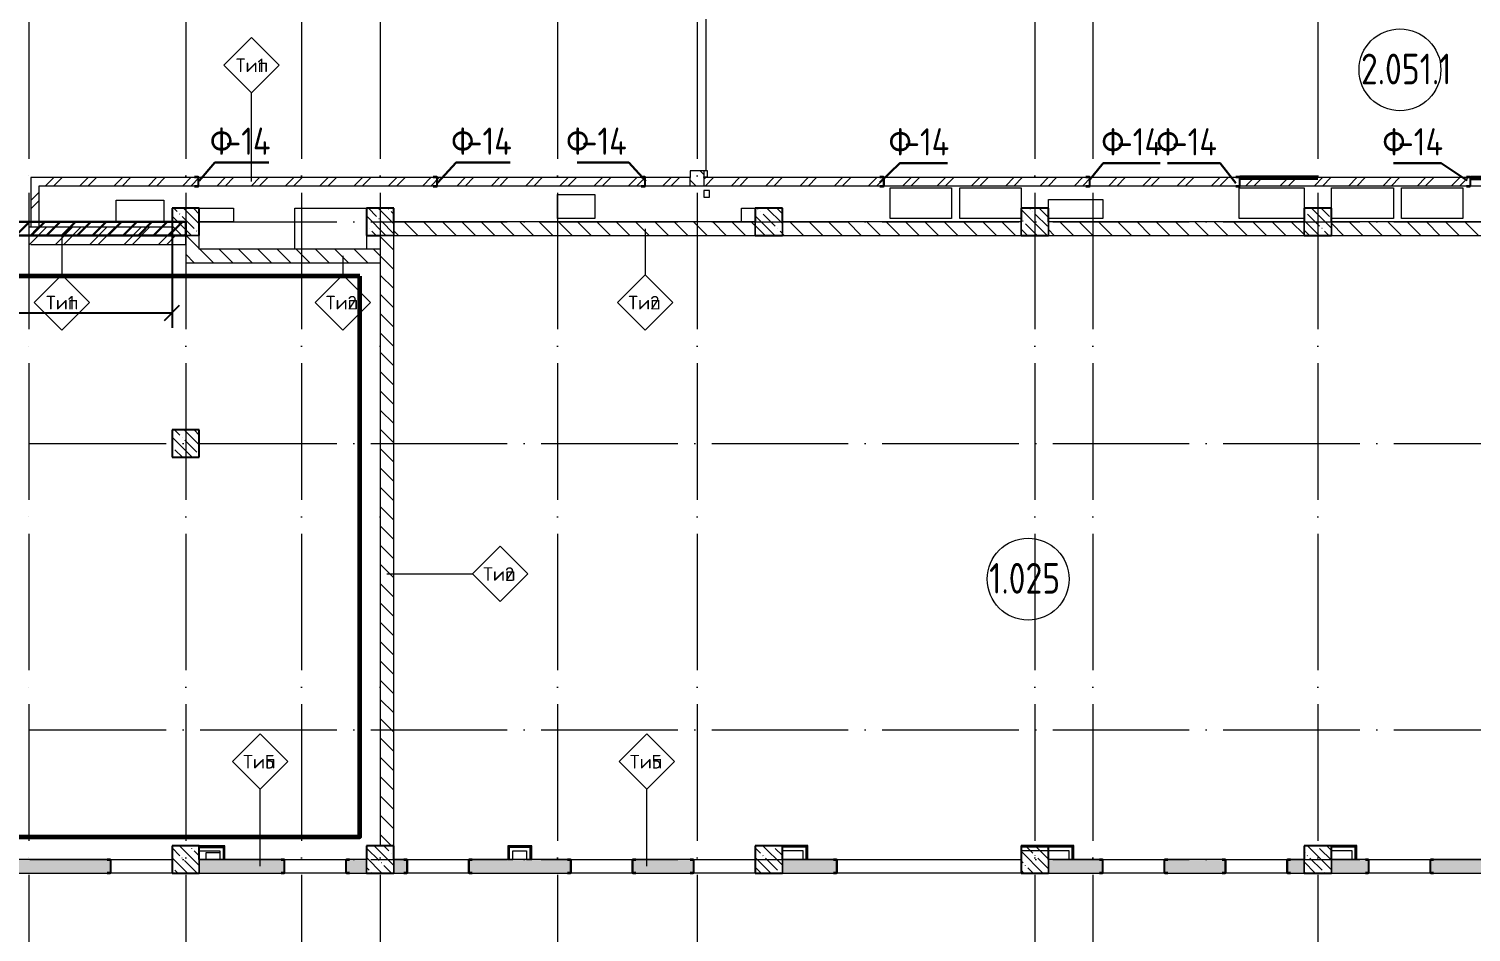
# Model space of a CAD drawing. Header units: millimetres. Extents: x -592259 to 288321, y -552984 to 293768.
# Drawn here: x 106509 to 127659, y -95626 to -82379 of the extents above; entities that cross this region are included whole.
import ezdxf

# ---------------------------------------------------------------- set-up
doc = ezdxf.new("R2010")
doc.units = ezdxf.units.MM
doc.linetypes.add('ADSK_Линия сетки', pattern=[2500, 2000, -250, 0, -250])
doc.layers.get('Defpoints').update_dxf_attribs({"color": 250})
for name, color, linetype, lineweight in [('0.1) Блок 4 вып', 6, 'Continuous', 30), ('2.2)Фарх остаток.', 1, 'Continuous', 30), ('4.1.3) Штук  3.1 вып по кирп подвал.', 6, 'Continuous', 60), ('4.2) Штук 4 вып', 6, 'Continuous', 60), ('A-AREA-____-IDEN', 250, 'Continuous', 9), ('A-DOOR-____-MCUT', 250, 'Continuous', 5), ('A-DOOR-____-OTLN', 250, 'Continuous', 5), ('A-FLOR-____-OTLN', 250, 'Continuous', 9), ('A-WALL-____-IDEN', 250, 'Continuous', 9), ('A-WALL-____-MCUT', 250, 'Continuous', 13), ('A-WALL-____-PATT', 250, 'Continuous', 13), ('A-WALL-FNSH-MCUT', 250, 'Continuous', 13), ('E-ELEC-EQPM-OTLN', 250, 'Continuous', 9), ('I-WALL-____-OTLN', 250, 'Continuous', 9), ('S-COLS-____-MCUT', 250, 'Continuous', 25), ('S-COLS-____-OTLN', 250, 'Continuous', 9), ('S-GRID-____-OTLN', 250, 'Continuous', 9)]:
    doc.layers.add(name, color=color, linetype=linetype, lineweight=lineweight)
doc.styles.add('GOST Common_1', font='', dxfattribs={"width": 0.9, "height": 250})
doc.styles.add('ISOCPEUR', font='isocpeur.ttf', dxfattribs={"width": 0.8, "height": 100})
doc.styles.add('ISOCPEUR_3', font='isocpeur.ttf', dxfattribs={"height": 250})
doc.styles.get("Standard").update_dxf_attribs({"font": 'ГОСТ тип А.ttf'})
doc.styles.get('GOST Common_1').set_extended_font_data('GOST Common')
doc.dimstyles.new('А3', dxfattribs={"dimtxt": 333, "dimasz": 222, "dimexe": 222, "dimexo": 111, "dimgap": 111, "dimtad": 1, "dimtoh": 1, "dimdec": 0, "dimrnd": 0.0015, "dimzin": 0, "dimdsep": 46, "dimtxsty": 'Standard', "dimblk": 'OBLIQUE', "dimcen": 0, "dimclrd": 7, "dimclre": 7, "dimclrt": 7, "dimadec": 0, "dimazin": 0, "dimtfac": 1, "dimtdec": 0, "dimtofl": 0, "dimtmove": 0, "dimatfit": 3, "dimfxl": 1, "dimtolj": 1, "dimtzin": 0, "dimarcsym": 0})
pattern_1 = [(135, (28708.77, -120984.93), (-141.42136, -141.42136), [])]
pattern_2 = [(135, (28708.77, -120984.93), (-142.5612, -142.5612), []), (135, (28851.33, -120984.93), (-142.5612, -142.5612), [252.016, -50.403, 3.353, -47.05])]
pattern_3 = [(45, (28708.77, -120984.93), (-251.4472, 251.4472), []), (45, (28708.77, -120603.93), (-251.4472, 251.4472), [])]

# ---------------------------------------------------------------- blocks, each defined once
blk = doc.blocks.new('BSC_Колонна _Прямоугольная - 400x400-V7-АР1_Кладочный план 2 этажа С2и3')
at = {"layer": 'S-COLS-____-OTLN', "lineweight": 5}
h = blk.add_hatch(dxfattribs=at)
h.set_pattern_fill('FP_42', color=256, style=0, pattern_type=2)
h.set_pattern_definition([(135, (-80100, -32525), (-142.5612, -142.5612), []), (135, (-79957.44, -32525), (-142.5612, -142.5612), [252.016, -50.403, 3.353, -47.05])])
h.paths.add_polyline_path([(200, -200), (200, 200), (-200, 200), (-200, -200)])
at = {"layer": 'S-COLS-____-MCUT'}
for p, q in [((200, 200), (-200, 200)), ((-200, 200), (-200, -200)), ((200, -200), (200, 200)), ((-200, -200), (200, -200))]:
    blk.add_line(p, q, dxfattribs=at)
blk = doc.blocks.new('ADSK_КолоннаНесущая_Швеллер_Гнутый_ГОСТ 8278-83 - 200х50х4_таб_1 2-38569602-АР1_Кладочный план 2 этажа С2и3')
at = {"layer": 'S-COLS-____-MCUT'}
for p, q in [((-10.1, 90), (-10.1, -90)), ((-6.1, -90), (-6.1, 90)), ((39.9, 100), (-0.1, 100)), ((-0.1, 96), (39.9, 96)), ((39.9, 96), (39.9, 100)), ((39.9, -96), (-0.1, -96)), ((-0.1, -100), (39.9, -100)), ((39.9, -100), (39.9, -96))]:
    blk.add_line(p, q, dxfattribs=at)
for centre, radius, start, end in [((-0.1, 90), 10, 90, 180), ((-0.1, 90), 6, 90, 180), ((-0.1, -90), 10, 180, 270), ((-0.1, -90), 6, 180, 270)]:
    blk.add_arc(centre, radius, start, end, dxfattribs=at)
blk = doc.blocks.new('ADSK_КолоннаНесущая_Швеллер_Гнутый_ГОСТ 8278-83 - 140х60х5_таб_1-39139443-АР1_Кладочный план 2 этажа С2и3')
at = {"layer": 'S-COLS-____-MCUT'}
for p, q in [((-16.2, 58), (-16.2, -58)), ((-11.2, -58), (-11.2, 58)), ((43.8, 70), (-4.2, 70)), ((-4.2, 65), (43.8, 65)), ((43.8, 65), (43.8, 70)), ((43.8, -65), (-4.2, -65)), ((-4.2, -70), (43.8, -70)), ((43.8, -70), (43.8, -65))]:
    blk.add_line(p, q, dxfattribs=at)
for centre, radius, start, end in [((-4.2, 58), 12, 90, 180), ((-4.2, 58), 7, 90, 180), ((-4.2, -58), 12, 180, 270), ((-4.2, -58), 7, 180, 270)]:
    blk.add_arc(centre, radius, start, end, dxfattribs=at)
blk = doc.blocks.new('DM_Штора_Противодымная_Doormaster_E-60 - ш_3250 х в_2500 2-40885581-АР1_Кладочный план 2 этажа С2и3')
at = {"layer": 'A-DOOR-____-MCUT'}
for p, q in [((-1450, 150), (-1540, 150)), ((-1540, 150), (-1540, 100)), ((-1540, 100), (-1450, 100)), ((-1450, 100), (-1450, 150)), ((-1450, 125), (1700, 125)), ((1700, 150), (1700, 100)), ((1790, 150), (1700, 150)), ((1700, 100), (1790, 100)), ((1790, 100), (1790, 150))]:
    blk.add_line(p, q, dxfattribs=at)
at = {"layer": 'E-ELEC-EQPM-OTLN'}
for p, q in [((2090, 180), (1990, 180)), ((1990, 180), (1990, 100)), ((1990, 100), (2090, 100)), ((2090, 100), (2090, 180))]:
    blk.add_line(p, q, dxfattribs=at)
blk = doc.blocks.new('AAR_СКБ_Марка_Помещения_мал - Номер-28977439-АР1_Кладочный план 2 этажа С2и3')
at = {"layer": 'A-AREA-____-IDEN'}
blk.add_circle((-0.03, 0), 3, dxfattribs=at)
blk = doc.blocks.new('ADSK_Марка_Стена - Типоразмер_ADSK_Марка-30564887-АР1_Кладочный план 2 этажа С2и3')
at = {"layer": 'A-WALL-____-IDEN'}
for p, q in [((-0.16, 4.37), (-4.21, 0.31)), ((3.9, 0.31), (-0.16, 4.37)), ((-4.21, 0.31), (-0.16, -3.74)), ((-0.16, -3.74), (3.9, 0.31))]:
    blk.add_line(p, q, dxfattribs=at)
blk = doc.blocks.new('_Oblique')
at = {"color": 0, "linetype": 'ByBlock', "lineweight": -2}
blk.add_line((-0.5, -0.5), (0.5, 0.5), dxfattribs=at)
blk = doc.blocks.new('*D6610')
at = {"color": 7, "lineweight": -2, "transparency": 16777216}
for p, q in [((98409, -85121), (98409, -86766)), ((108609, -85121), (108609, -86766)), ((98409, -86544), (108609, -86544))]:
    blk.add_line(p, q, dxfattribs=at)
at = {"layer": 'Defpoints', "color": 0, "transparency": 16777216}
for p in [(98409, -85010), (108609, -85010), (108609, -86544)]:
    blk.add_point(p, dxfattribs=at)
at = {"color": 7, "lineweight": -2, "transparency": 16777216, "xscale": 222, "yscale": 222, "zscale": 222, "rotation": 180}
blk.add_blockref('_Oblique', (98409, -86544), dxfattribs=at)
at = {"color": 7, "lineweight": -2, "transparency": 16777216, "xscale": 222, "yscale": 222, "zscale": 222}
blk.add_blockref('_Oblique', (108609, -86544), dxfattribs=at)
at = {"color": 7, "transparency": 16777216, "insert": (103509, -86267), "char_height": 333, "attachment_point": 5}
blk.add_mtext('\\A1;10200', dxfattribs=at)

msp = doc.modelspace()

# ---------------------------------------------------------------- hatches: boundary and pattern name
at = {"layer": '0.1) Блок 4 вып'}
h = msp.add_hatch(dxfattribs=at)
h.set_pattern_fill('ANSI31', color=256, scale=50)
h.paths.add_polyline_path([(108808.7722, -85209.9342), (103708.7722, -85209.9342), (103708.7722, -85409.9938), (108808.7722, -85409.9938)])
at = {"layer": 'A-WALL-____-PATT', "lineweight": 15}
h = msp.add_hatch(dxfattribs=at)
h.set_pattern_fill('FP_1', color=256, style=0, pattern_type=2)
h.set_pattern_definition(pattern_1)
h.paths.add_polyline_path([(116408.7722, -84679.9336), (116408.7722, -84459.9336), (116208.7722, -84459.9336), (116208.7722, -84679.9336)])
h.paths.add_polyline_path([(116408.7722, -81309.9336), (116408.7262, -81209.9342), (116208.7722, -81209.9342), (116208.7722, -81309.9336)])
h = msp.add_hatch(dxfattribs=at)
h.set_pattern_fill('FP_12', color=256, style=0, pattern_type=2)
h.set_pattern_definition(pattern_3)
h.paths.add_polyline_path([(106658.7722, -85289.9342), (106658.7722, -84559.9336), (106538.7722, -84559.9336), (106538.7722, -85289.9342)])
h = msp.add_hatch(dxfattribs=at)
h.set_pattern_fill('FP_12', color=256, style=0, pattern_type=2)
h.set_pattern_definition(pattern_3)
h.paths.add_polyline_path([(116208.7722, -84679.9336), (116208.7722, -84559.9336), (106658.7722, -84559.9336), (106658.7722, -84679.9336), (113674.2898, -84679.9336)])
h = msp.add_hatch(dxfattribs=at)
h.set_pattern_fill('FP_12', color=256, style=0, pattern_type=2)
h.set_pattern_definition(pattern_3)
h.paths.add_polyline_path([(129868.7722, -84679.9336), (129868.7722, -84559.9336), (116408.7722, -84559.9336), (116408.7722, -84679.9336), (129343.4912, -84679.9336)])
h = msp.add_hatch(dxfattribs=at)
h.set_pattern_fill('FP_1', color=256, style=0, pattern_type=2)
h.set_pattern_definition(pattern_1)
h.paths.add_polyline_path([(125208.7722, -85409.9938), (125208.7722, -85209.9938), (121458.7722, -85209.9938), (121458.7722, -85409.9938), (125070.0726, -85409.9938)])
h.paths.add_polyline_path([(129868.7722, -85409.9938), (129868.7722, -85209.9938), (125608.7722, -85209.9938), (125608.7722, -85409.9938), (129343.4912, -85409.9938)])
h.paths.add_polyline_path([(121058.7722, -85409.9938), (121058.7722, -85209.9938), (117558.7722, -85209.9938), (117558.7722, -85409.9938), (119372.1812, -85409.9938)])
h.paths.add_polyline_path([(116523.2355, -85409.9938), (117158.7722, -85409.9938), (117158.7722, -85209.9938), (111858.7186, -85209.9938), (111858.7186, -85409.9938), (113674.2898, -85409.9938)])
h = msp.add_hatch(dxfattribs=at)
h.set_pattern_fill('FP_12', color=256, style=0, pattern_type=2)
h.set_pattern_definition(pattern_3)
h.paths.add_polyline_path([(108808.7722, -85539.9342), (108808.7722, -85409.9347), (108608.7722, -85409.9347), (108608.7722, -85289.9342), (106508.7722, -85289.9342), (106508.7722, -85331.9342), (106538.7722, -85331.9342), (106538.7722, -85339.9342), (106508.7722, -85339.9342), (106508.7722, -85539.9342), (107976.3984, -85539.9342)])
h = msp.add_hatch(dxfattribs=at)
h.set_pattern_fill('FP_1', color=256, style=0, pattern_type=2)
h.set_pattern_definition(pattern_1)
h.paths.add_polyline_path([(109008.7722, -85809.9938), (109008.7722, -85409.9347), (108808.7722, -85409.9347), (108808.7722, -85809.9938)])
h = msp.add_hatch(dxfattribs=at)
h.set_pattern_fill('FP_1', color=256, style=0, pattern_type=2)
h.set_pattern_definition(pattern_1)
h.paths.add_polyline_path([(111658.7186, -94359.9342), (111858.7186, -94359.9342), (111858.7186, -85409.9347), (111658.7186, -85409.9347), (111658.7186, -94282.6979)])
h = msp.add_hatch(dxfattribs=at)
h.set_pattern_fill('FP_1', color=256, style=0, pattern_type=2)
h.set_pattern_definition(pattern_1)
h.paths.add_polyline_path([(110825.3441, -85809.9938), (111658.7186, -85809.9938), (111658.7186, -85609.9938), (109008.7722, -85609.9938), (109008.7722, -85809.9938)])
h = msp.add_hatch(dxfattribs=at)
h.set_pattern_fill('FP_83', color=256, style=0, pattern_type=2)
h.set_pattern_definition([(50, (28708.77, -120984.93), (364.3679, -31.8783), [38.1, -419.1]), (355, (28708.77, -120984.93), (-70.4859, 382.1133), [30.48, -335.28]), (100.451, (28739.14, -120987.6), (293.885, 350.2334), [32.38, -356.18]), (46.184, (28708.77, -120883.33), (542.1585, -84.0858), [57.15, -628.65]), (96.636, (28753.95, -120890.34), (474.805, 494.8554), [48.57, -534.27]), (351.184, (28708.8, -120883.33), (474.8102, 494.85), [45.72, -502.92]), (21, (28759.57, -120908.73), (303.2285, -204.5305), [38.1, -419.1]), (326, (28759.57, -120908.73), (123.6039, 368.376), [30.48, -335.28]), (71.451, (28784.84, -120925.78), (426.8341, 163.8427), [32.38, -356.18]), (37.5, (28708.77, -120984.93), (6.17665, 169.11015), [16.764, -314.452, 16.764, -323.596, -336.55]), (37.5, (28708.77, -120984.93), (6.17665, 169.11015), [-671.576, 16.764, -319.786]), (7.5, (28708.77, -120984.93), (133.63888, 200.3615), [16.764, -177.292, 16.764, -306.832, -128.27]), (7.5, (28708.77, -120984.93), (133.63888, 200.3615), [-517.652, 16.764, -111.506]), (327.5, (28595.49, -120984.93), (271.18182, -11.45836), [16.764, -110.236, 16.764, -379.476, -525.78]), (327.5, (28595.49, -120984.93), (271.18182, -11.45836), [-523.24, 16.764, -509.016]), (317.5, (28544.7, -120984.93), (296.2585, 50.85285), [16.764, -148.336, 16.764, -246.38, -373.38]), (317.5, (28544.7, -120984.93), (296.2585, 50.85285), [-428.244, 16.764, -356.616])])
h.paths.add_polyline_path([(129343.4912, -94759.9342), (129868.7722, -94759.9342), (129868.7722, -94559.9342), (128858.7722, -94559.9342), (128858.7722, -94759.9342)])
h.paths.add_polyline_path([(124058.7722, -94759.9342), (124058.7722, -94559.9342), (123158.7722, -94559.9342), (123158.7722, -94759.9342), (123645.5998, -94759.9342)])
h.paths.add_polyline_path([(124958.7722, -94759.9342), (125208.7722, -94759.9342), (125208.7722, -94559.9342), (124958.7722, -94559.9342)])
h.paths.add_polyline_path([(127919.0183, -94759.9342), (127958.7722, -94759.9342), (127958.7722, -94559.9342), (127058.7722, -94559.9342), (127058.7722, -94759.9342)])
h.paths.add_polyline_path([(125608.7722, -94759.9342), (126158.7722, -94759.9342), (126158.7722, -94559.9342), (125608.7722, -94559.9342)])
h.paths.add_polyline_path([(109008.7722, -94759.9342), (110258.7722, -94759.9342), (110258.7722, -94559.9342), (109008.7722, -94559.9342)])
h.paths.add_polyline_path([(107708.7722, -94759.9342), (107708.7722, -94559.9342), (106258.7722, -94559.9342), (106258.7722, -94759.9342)])
h.paths.add_polyline_path([(104415.2163, -94759.9342), (104558.7722, -94759.9342), (104558.7722, -94559.9342), (103708.7722, -94559.9342), (103708.7722, -94759.9342)])
h.paths.add_polyline_path([(111158.7722, -94759.9342), (111458.7722, -94759.9342), (111458.7722, -94559.9342), (111158.7722, -94559.9342)])
h.paths.add_polyline_path([(111858.7722, -94759.9342), (112058.7722, -94759.9342), (112058.7722, -94559.9342), (111858.7722, -94559.9342)])
h.paths.add_polyline_path([(103308.7722, -94759.9342), (103308.7722, -94559.9342), (102908.7722, -94559.9342), (102908.7722, -94759.9342)])
h.paths.add_polyline_path([(122221.1269, -94759.9342), (122258.7722, -94759.9342), (122258.7722, -94559.9342), (121458.7722, -94559.9342), (121458.7722, -94759.9342)])
h.paths.add_polyline_path([(112958.7722, -94759.9342), (114458.7722, -94759.9342), (114458.7722, -94559.9342), (112958.7722, -94559.9342)])
h.paths.add_polyline_path([(115358.7722, -94759.9342), (116258.7722, -94759.9342), (116258.7722, -94559.9342), (115358.7722, -94559.9342)])
h.paths.add_polyline_path([(117558.7722, -94759.9342), (118358.7722, -94759.9342), (118358.7722, -94559.9342), (117558.7722, -94559.9342)])
at = {"layer": 'S-COLS-____-OTLN', "lineweight": 5}
h = msp.add_hatch(dxfattribs=at)
h.set_pattern_fill('FP_40', color=256, style=0, pattern_type=2)
h.set_pattern_definition(pattern_2)
h.paths.add_polyline_path([(108808.7722, -85409.9347), (109008.7722, -85409.9347), (109008.7722, -85009.9347), (108608.7722, -85009.9347), (108608.7722, -85409.9347)])
h = msp.add_hatch(dxfattribs=at)
h.set_pattern_fill('FP_40', color=256, style=0, pattern_type=2)
h.set_pattern_definition(pattern_2)
h.paths.add_polyline_path([(111658.7186, -85409.9347), (111858.7722, -85409.9347), (111858.7722, -85009.9347), (111458.7722, -85009.9347), (111458.7722, -85409.9347)])
h = msp.add_hatch(dxfattribs=at)
h.set_pattern_fill('FP_40', color=256, style=0, pattern_type=2)
h.set_pattern_definition(pattern_2)
h.paths.add_polyline_path([(117558.7722, -85409.9347), (117558.7722, -85009.9347), (117158.7722, -85009.9347), (117158.7722, -85409.9347)])
h = msp.add_hatch(dxfattribs=at)
h.set_pattern_fill('FP_40', color=256, style=0, pattern_type=2)
h.set_pattern_definition(pattern_2)
h.paths.add_polyline_path([(121458.7722, -85409.9347), (121458.7722, -85009.9347), (121058.7722, -85009.9347), (121058.7722, -85409.9347)])
h = msp.add_hatch(dxfattribs=at)
h.set_pattern_fill('FP_40', color=256, style=0, pattern_type=2)
h.set_pattern_definition(pattern_2)
h.paths.add_polyline_path([(125608.7722, -85409.9347), (125608.7722, -85009.9347), (125208.7722, -85009.9347), (125208.7722, -85409.9347)])
h = msp.add_hatch(dxfattribs=at)
h.set_pattern_fill('FP_40', color=256, style=0, pattern_type=2)
h.set_pattern_definition(pattern_2)
h.paths.add_polyline_path([(109008.7722, -94759.9347), (109008.7722, -94359.9347), (108608.7722, -94359.9347), (108608.7722, -94759.9347)])
h = msp.add_hatch(dxfattribs=at)
h.set_pattern_fill('FP_40', color=256, style=0, pattern_type=2)
h.set_pattern_definition(pattern_2)
h.paths.add_polyline_path([(111458.7722, -94759.9347), (111858.7722, -94759.9347), (111858.7722, -94359.9347), (111458.7722, -94359.9347), (111458.7722, -94559.9342)])
h = msp.add_hatch(dxfattribs=at)
h.set_pattern_fill('FP_40', color=256, style=0, pattern_type=2)
h.set_pattern_definition(pattern_2)
h.paths.add_polyline_path([(117558.7722, -94759.9347), (117558.7722, -94359.9347), (117158.7722, -94359.9347), (117158.7722, -94759.9347)])
h = msp.add_hatch(dxfattribs=at)
h.set_pattern_fill('FP_40', color=256, style=0, pattern_type=2)
h.set_pattern_definition(pattern_2)
h.paths.add_polyline_path([(121458.7722, -94759.9347), (121458.7722, -94359.9347), (121058.7722, -94359.9347), (121058.7722, -94759.9347)])
h = msp.add_hatch(dxfattribs=at)
h.set_pattern_fill('FP_40', color=256, style=0, pattern_type=2)
h.set_pattern_definition(pattern_2)
h.paths.add_polyline_path([(125208.7722, -94759.9347), (125608.7722, -94759.9347), (125608.7722, -94359.9347), (125208.7722, -94359.9347), (125208.7722, -94559.9342)])

# ---------------------------------------------------------------- linework, layer by layer
at = {"layer": '0.1) Блок 4 вып'}
msp.add_lwpolyline([(98408.7722, -85409.9938), (108808.7722, -85409.9938), (108808.7722, -85209.9342), (98408.7722, -85209.9342)], close=True, dxfattribs=at)
at = {"layer": '2.2)Фарх остаток.'}
for points in [[(109006.6724, -84606.1277), (109236.854, -84340.9185), (109326.9251, -84340.9185), (110026.9251, -84340.9185)], [(112499.5073, -84636.1514), (112774.7245, -84340.9185), (112864.7956, -84340.9185), (113564.7956, -84340.9185)], [(115556.0166, -84615.56), (115305.9021, -84340.9185), (115250.7297, -84340.9185), (114550.7297, -84340.9185)], [(118988.402, -84635.1039), (119279.5818, -84350.5418), (119979.5818, -84350.5418)], [(122053.7084, -84608.2037), (122263.3632, -84350.5418), (122399.455, -84350.5418), (123099.455, -84350.5418)], [(124209.7844, -84641.7216), (123978.1641, -84350.5418), (123905.3692, -84350.5418), (123205.3692, -84350.5418)], [(127598.0579, -84602.0152), (127220.8478, -84350.5418), (126520.8478, -84350.5418)]]:
    msp.add_lwpolyline(points, dxfattribs=at)
at = {"layer": '4.1.3) Штук  3.1 вып по кирп подвал.'}
for points in [[(124268.6044, -84559.9336), (125408.7722, -84559.9336)], [(127648.7722, -84561.9336), (129988.7722, -84561.9336)]]:
    msp.add_lwpolyline(points, dxfattribs=at)
at = {"layer": '4.2) Штук 4 вып'}
msp.add_lwpolyline([(111362.2218, -86006.5425), (98523.6197, -86006.5425), (98523.6197, -94229.0116), (111362.2218, -94229.0116)], close=True, dxfattribs=at)
at = {"layer": 'A-FLOR-____-OTLN'}
for p, q in [((114258.7722, -85159.9342), (114258.7722, -84809.9342)), ((114258.7722, -84809.9342), (114808.7722, -84809.9342)), ((114808.7722, -84809.9342), (114808.7722, -85159.9342)), ((119138.7722, -85159.9342), (119138.7722, -84709.9342)), ((119138.7722, -84709.9342), (120038.7722, -84709.9342)), ((120038.7722, -84709.9342), (120038.7722, -85159.9342)), ((120158.7722, -85159.9342), (120158.7722, -84709.9342)), ((120158.7722, -84709.9342), (121058.7722, -84709.9342)), ((121058.7722, -84709.9342), (121058.7722, -85009.9347)), ((124258.7722, -84709.9342), (125208.7722, -84709.9342)), ((124258.7722, -85159.9342), (124258.7722, -84709.9342)), ((125208.7722, -84709.9342), (125208.7722, -85009.9347)), ((125608.7722, -85009.9347), (125608.7722, -84709.9342)), ((125608.7722, -84709.9342), (126518.7722, -84709.9342)), ((126518.7722, -84709.9342), (126518.7722, -85159.9342)), ((126638.7722, -85159.9342), (126638.7722, -84709.9342)), ((126638.7722, -84709.9342), (127538.7722, -84709.9342)), ((127538.7722, -84709.9342), (127538.7722, -85159.9342)), ((107788.7722, -85209.9342), (107788.7722, -84889.9342)), ((107788.7722, -84889.9342), (108488.7722, -84889.9342)), ((108488.7722, -84889.9342), (108488.7722, -85209.9342)), ((109008.7722, -85009.9342), (109508.7722, -85009.9342)), ((109508.7722, -85009.9342), (109508.7722, -85209.9342)), ((110408.7186, -85009.9938), (111458.7186, -85009.9938)), ((110408.7186, -85609.9938), (110408.7186, -85009.9938)), ((111458.7186, -85009.9938), (111458.7186, -85609.9938)), ((116958.7503, -85209.9336), (116958.7503, -85009.9336)), ((116958.7503, -85009.9336), (117158.7503, -85009.9336)), ((121458.7722, -85009.9347), (121458.7722, -84879.9342)), ((121458.7722, -84879.9342), (122258.7722, -84879.9342)), ((122258.7722, -84879.9342), (122258.7722, -85159.9342)), ((108488.7722, -85209.9342), (107788.7722, -85209.9342)), ((109508.7722, -85209.9342), (109008.7722, -85209.9342)), ((114808.7722, -85159.9342), (114258.7722, -85159.9342)), ((117158.7503, -85209.9336), (116958.7503, -85209.9336)), ((120038.7722, -85159.9342), (119138.7722, -85159.9342)), ((121058.7722, -85159.9342), (120158.7722, -85159.9342)), ((122258.7722, -85159.9342), (121458.7722, -85159.9342)), ((125208.7722, -85159.9342), (124258.7722, -85159.9342)), ((126518.7722, -85159.9342), (125608.7722, -85159.9342)), ((127538.7722, -85159.9342), (126638.7722, -85159.9342)), ((117158.7722, -85409.9938), (117558.7722, -85409.9938)), ((121058.7722, -85409.9938), (121458.7722, -85409.9938)), ((125208.7722, -85409.9938), (125608.7722, -85409.9938)), ((109108.3239, -94559.9342), (109108.3239, -94459.9342)), ((109108.3239, -94459.9342), (109308.3239, -94459.9342)), ((109308.3239, -94459.9342), (109308.3239, -94559.9342))]:
    msp.add_line(p, q, dxfattribs=at)
at = {"layer": 'A-WALL-____-IDEN'}
for p, q in [((109774.9373, -84619.9336), (109774.9373, -83318.6836)), ((106992.8525, -85414.9342), (106992.8525, -85987.3304)), ((115547.824, -85309.9938), (115547.824, -85987.3304)), ((111111.0278, -85709.9938), (111111.0278, -85987.3304)), ((111758.7186, -90372.62), (113013.0936, -90372.62)), ((109899.6046, -94659.9342), (109899.6046, -93530.402)), ((115571.5951, -94659.9342), (115571.5951, -93530.402))]:
    msp.add_line(p, q, dxfattribs=at)
at = {"layer": 'A-WALL-____-MCUT', "color": 7, "lineweight": 15}
for p, q in [((106538.7722, -84559.9336), (106538.7722, -85289.9342)), ((116208.7722, -84559.9336), (106538.7722, -84559.9336)), ((116408.7722, -84459.9336), (116208.7722, -84459.9336)), ((116208.7722, -84459.9336), (116208.7722, -84559.9336)), ((116408.7722, -84559.9336), (116408.7722, -84549.9336)), ((129988.7722, -84559.9336), (116408.7722, -84559.9336)), ((106658.7722, -84679.9336), (129868.7722, -84679.9336)), ((106658.7722, -85289.9342), (106658.7722, -84679.9336)), ((117158.7722, -85209.9938), (111858.7186, -85209.9938)), ((121058.7722, -85209.9938), (117558.7722, -85209.9938)), ((125208.7722, -85209.9938), (121458.7722, -85209.9938)), ((129868.7722, -85209.9938), (125608.7722, -85209.9938)), ((108608.7722, -85289.9342), (106508.7722, -85289.9342)), ((106508.7722, -85289.9342), (106508.7722, -85331.9342)), ((109008.7722, -85609.9938), (109008.7722, -85409.9347)), ((111658.7186, -85409.9347), (111658.7186, -85609.9938)), ((111858.7186, -94359.9342), (111858.7186, -85409.9347)), ((111858.7186, -85409.9938), (117158.7722, -85409.9938)), ((117558.7722, -85409.9938), (121058.7722, -85409.9938)), ((121458.7722, -85409.9938), (125208.7722, -85409.9938)), ((125608.7722, -85409.9938), (129868.7722, -85409.9938)), ((106538.7722, -85539.9342), (108808.7722, -85539.9342)), ((108808.7722, -85539.9342), (108808.7722, -85809.9938)), ((111658.7186, -85609.9938), (109008.7722, -85609.9938)), ((108808.7722, -85809.9938), (111658.7186, -85809.9938)), ((111658.7186, -85809.9938), (111658.7186, -94359.9342)), ((111658.7186, -94359.9342), (111858.7186, -94359.9342)), ((107708.7722, -94559.9342), (106258.7722, -94559.9342)), ((107708.7722, -94759.9342), (107708.7722, -94559.9342)), ((110258.7722, -94559.9342), (109008.7722, -94559.9342)), ((110258.7722, -94759.9342), (110258.7722, -94559.9342)), ((111458.7722, -94559.9342), (111158.7722, -94559.9342)), ((111158.7722, -94559.9342), (111158.7722, -94759.9342)), ((112058.7722, -94559.9342), (111858.7722, -94559.9342)), ((112058.7722, -94759.9342), (112058.7722, -94559.9342)), ((114458.7722, -94559.9342), (112958.7722, -94559.9342)), ((112958.7722, -94559.9342), (112958.7722, -94759.9342)), ((114458.7722, -94759.9342), (114458.7722, -94559.9342)), ((116258.7722, -94559.9342), (115358.7722, -94559.9342)), ((115358.7722, -94559.9342), (115358.7722, -94759.9342)), ((116258.7722, -94759.9342), (116258.7722, -94559.9342)), ((118358.7722, -94559.9342), (117558.7722, -94559.9342)), ((118358.7722, -94759.9342), (118358.7722, -94559.9342)), ((122258.7722, -94559.9342), (121458.7722, -94559.9342)), ((122258.7722, -94759.9342), (122258.7722, -94559.9342)), ((124058.7722, -94559.9342), (123158.7722, -94559.9342)), ((123158.7722, -94559.9342), (123158.7722, -94759.9342)), ((124058.7722, -94759.9342), (124058.7722, -94559.9342)), ((125208.7722, -94559.9342), (124958.7722, -94559.9342)), ((124958.7722, -94559.9342), (124958.7722, -94759.9342)), ((126158.7722, -94559.9342), (125608.7722, -94559.9342)), ((126158.7722, -94759.9342), (126158.7722, -94559.9342)), ((127958.7722, -94559.9342), (127058.7722, -94559.9342)), ((127058.7722, -94559.9342), (127058.7722, -94759.9342)), ((106258.7722, -94759.9342), (107708.7722, -94759.9342)), ((109008.7722, -94759.9342), (110258.7722, -94759.9342)), ((111158.7722, -94759.9342), (111458.7722, -94759.9342)), ((111858.7722, -94759.9342), (112058.7722, -94759.9342)), ((112958.7722, -94759.9342), (114458.7722, -94759.9342)), ((115358.7722, -94759.9342), (116258.7722, -94759.9342)), ((117558.7722, -94759.9342), (118358.7722, -94759.9342)), ((121458.7722, -94759.9342), (122258.7722, -94759.9342)), ((123158.7722, -94759.9342), (124058.7722, -94759.9342)), ((124958.7722, -94759.9342), (125208.7722, -94759.9342)), ((125608.7722, -94759.9342), (126158.7722, -94759.9342)), ((127058.7722, -94759.9342), (127958.7722, -94759.9342))]:
    msp.add_line(p, q, dxfattribs=at)
at = {"layer": 'A-WALL-____-MCUT', "lineweight": 15}
for p, q in [((116208.7722, -84679.9336), (116208.7722, -84559.9336)), ((116408.7722, -84559.9336), (116408.7722, -84679.9336)), ((111858.7186, -85209.9938), (111858.7186, -85409.9347)), ((117158.7722, -85409.9938), (117158.7722, -85209.9938)), ((117558.7722, -85209.9938), (117558.7722, -85409.9938)), ((121058.7722, -85409.9938), (121058.7722, -85209.9938)), ((121458.7722, -85209.9938), (121458.7722, -85409.9938)), ((125208.7722, -85409.9938), (125208.7722, -85209.9938)), ((125608.7722, -85209.9938), (125608.7722, -85409.9938)), ((108608.7722, -85409.9347), (108608.7722, -85289.9342)), ((109008.7722, -85409.9347), (108608.7722, -85409.9347)), ((108808.7722, -85539.9342), (108808.7722, -85409.9347)), ((111858.7186, -85409.9347), (111658.7186, -85409.9347)), ((109008.7722, -94559.9342), (109008.7722, -94759.9342)), ((111458.7722, -94759.9342), (111458.7722, -94559.9342)), ((111858.7722, -94559.9342), (111858.7722, -94759.9342)), ((117558.7722, -94559.9342), (117558.7722, -94759.9342)), ((121458.7722, -94559.9342), (121458.7722, -94759.9342)), ((125208.7722, -94759.9342), (125208.7722, -94559.9342)), ((125608.7722, -94559.9342), (125608.7722, -94759.9342))]:
    msp.add_line(p, q, dxfattribs=at)
at = {"layer": 'A-WALL-____-MCUT', "color": 42, "lineweight": 15}
for p, q in [((109006.2722, -94372.4342), (109371.2722, -94372.4342)), ((109371.2722, -94372.4342), (109371.2722, -94559.9342)), ((113870.8239, -94372.4347), (113545.8239, -94372.4347)), ((113545.8239, -94559.9342), (113545.8239, -94372.4347)), ((113870.8239, -94559.9342), (113870.8239, -94372.4347)), ((117920.8245, -94365.4342), (117558.7722, -94365.4342)), ((117920.8245, -94559.9342), (117920.8245, -94365.4342)), ((121820.8245, -94365.4342), (121058.7722, -94365.4342)), ((121820.8245, -94559.9342), (121820.8245, -94365.4342)), ((125970.8245, -94365.4342), (125608.7503, -94365.4342)), ((125970.8245, -94559.9342), (125970.8245, -94365.4342))]:
    msp.add_line(p, q, dxfattribs=at)
at = {"layer": 'A-WALL-____-MCUT', "color": 30, "lineweight": 15}
for p, q in [((109006.2722, -94384.9342), (109006.2722, -94434.9342)), ((109006.2722, -94384.9342), (109358.7722, -94384.9342)), ((109006.2722, -94434.9342), (109308.7722, -94434.9342)), ((109308.7722, -94434.9342), (109308.7722, -94559.9342)), ((109358.7722, -94384.9342), (109358.7722, -94559.9342)), ((113858.3239, -94384.9347), (113558.3239, -94384.9347)), ((113558.3239, -94559.9342), (113558.3239, -94384.9347)), ((113608.3239, -94434.9347), (113808.3239, -94434.9347)), ((113608.3239, -94559.9342), (113608.3239, -94434.9347)), ((113808.3239, -94434.9347), (113808.3239, -94559.9342)), ((113858.3239, -94559.9342), (113858.3239, -94384.9347)), ((117558.7722, -94377.9342), (117558.7722, -94427.9342)), ((117908.3245, -94377.9342), (117558.7722, -94377.9342)), ((117558.7722, -94427.9342), (117858.3245, -94427.9342)), ((117858.3245, -94427.9342), (117858.3245, -94559.9342)), ((117908.3245, -94559.9342), (117908.3245, -94377.9342)), ((121058.7722, -94377.9342), (121058.7722, -94427.9342)), ((121808.3245, -94377.9342), (121058.7722, -94377.9342)), ((121058.7722, -94427.9342), (121758.3245, -94427.9342)), ((121758.3245, -94427.9342), (121758.3245, -94559.9342)), ((121808.3245, -94559.9342), (121808.3245, -94377.9342)), ((125608.7503, -94377.9342), (125608.7503, -94427.9342)), ((125958.3245, -94377.9342), (125608.7503, -94377.9342)), ((125608.7503, -94427.9342), (125908.3245, -94427.9342)), ((125908.3245, -94427.9342), (125908.3245, -94559.9342)), ((125958.3245, -94559.9342), (125958.3245, -94377.9342)), ((113558.3239, -94559.9342), (113608.3239, -94559.9342)), ((113808.3239, -94559.9342), (113858.3239, -94559.9342)), ((117858.3245, -94559.9342), (117908.3245, -94559.9342)), ((121758.3245, -94559.9342), (121808.3245, -94559.9342)), ((125908.3245, -94559.9342), (125958.3245, -94559.9342))]:
    msp.add_line(p, q, dxfattribs=at)
at = {"layer": 'A-WALL-FNSH-MCUT', "lineweight": 15}
for p, q in [((109383.7722, -94359.9342), (109006.2722, -94359.9342)), ((109006.2722, -94359.9342), (109006.2722, -94384.9342)), ((109383.7722, -94559.9342), (109383.7722, -94359.9342)), ((113883.3239, -94359.9347), (113533.3239, -94359.9347)), ((113533.3239, -94359.9347), (113533.3239, -94559.9342)), ((113883.3239, -94559.9342), (113883.3239, -94359.9347)), ((117933.3245, -94352.9342), (117558.7722, -94352.9342)), ((117558.7722, -94352.9342), (117558.7722, -94377.9342)), ((117933.3245, -94559.9342), (117933.3245, -94352.9342)), ((121833.3245, -94352.9342), (121058.7722, -94352.9342)), ((121058.7722, -94352.9342), (121058.7722, -94377.9342)), ((121833.3245, -94559.9342), (121833.3245, -94352.9342)), ((125983.3245, -94352.9342), (125608.7503, -94352.9342)), ((125608.7503, -94352.9342), (125608.7503, -94377.9342)), ((125983.3245, -94559.9342), (125983.3245, -94352.9342)), ((113533.3239, -94559.9342), (113558.3239, -94559.9342)), ((113858.3239, -94559.9342), (113883.3239, -94559.9342)), ((117908.3245, -94559.9342), (117933.3245, -94559.9342)), ((121808.3245, -94559.9342), (121833.3245, -94559.9342)), ((125958.3245, -94559.9342), (125983.3245, -94559.9342))]:
    msp.add_line(p, q, dxfattribs=at)
at = {"layer": 'I-WALL-____-OTLN', "lineweight": 15}
for p, q in [((107708.7722, -94559.9342), (108608.7722, -94559.9342)), ((110258.7722, -94559.9342), (111158.7722, -94559.9342)), ((112058.7722, -94559.9342), (112958.7722, -94559.9342)), ((114458.7722, -94559.9342), (115358.7722, -94559.9342)), ((116258.7722, -94559.9342), (117158.7722, -94559.9342)), ((118358.7722, -94559.9342), (121058.7722, -94559.9342)), ((122258.7722, -94559.9342), (123158.7722, -94559.9342)), ((124058.7722, -94559.9342), (124958.7722, -94559.9342)), ((126158.7722, -94559.9342), (127058.7722, -94559.9342)), ((108608.7722, -94759.9342), (107708.7722, -94759.9342)), ((111158.7722, -94759.9342), (110258.7722, -94759.9342)), ((112958.7722, -94759.9342), (112058.7722, -94759.9342)), ((115358.7722, -94759.9342), (114458.7722, -94759.9342)), ((117158.7722, -94759.9342), (116258.7722, -94759.9342)), ((121058.7722, -94759.9342), (118358.7722, -94759.9342)), ((123158.7722, -94759.9342), (122258.7722, -94759.9342)), ((124958.7722, -94759.9342), (124058.7722, -94759.9342)), ((127058.7722, -94759.9342), (126158.7722, -94759.9342))]:
    msp.add_line(p, q, dxfattribs=at)
at = {"layer": 'S-COLS-____-MCUT'}
for p, q in [((109008.7722, -85009.9347), (108608.7722, -85009.9347)), ((108608.7722, -85009.9347), (108608.7722, -85289.9342)), ((109008.7722, -85409.9347), (109008.7722, -85009.9347)), ((111858.7722, -85009.9347), (111458.7722, -85009.9347)), ((111458.7722, -85009.9347), (111458.7722, -85409.9347)), ((111858.7722, -85209.9938), (111858.7722, -85009.9347)), ((117558.7722, -85009.9347), (117158.7722, -85009.9347)), ((117158.7722, -85009.9347), (117158.7722, -85209.9938)), ((117558.7722, -85209.9938), (117558.7722, -85009.9347)), ((121458.7722, -85009.9347), (121058.7722, -85009.9347)), ((121058.7722, -85009.9347), (121058.7722, -85209.9938)), ((121458.7722, -85209.9938), (121458.7722, -85009.9347)), ((125608.7722, -85009.9347), (125208.7722, -85009.9347)), ((125208.7722, -85009.9347), (125208.7722, -85209.9938)), ((125608.7722, -85209.9938), (125608.7722, -85009.9347)), ((111458.7722, -85409.9347), (111658.7186, -85409.9347)), ((117158.7722, -85409.9347), (117558.7722, -85409.9347)), ((121058.7722, -85409.9347), (121458.7722, -85409.9347)), ((125208.7722, -85409.9347), (125608.7722, -85409.9347)), ((109008.7722, -94359.9347), (108608.7722, -94359.9347)), ((108608.7722, -94359.9347), (108608.7722, -94759.9347)), ((109008.7722, -94559.9342), (109008.7722, -94359.9347)), ((111858.7722, -94359.9347), (111458.7722, -94359.9347)), ((111458.7722, -94359.9347), (111458.7722, -94559.9342)), ((111858.7722, -94559.9342), (111858.7722, -94359.9347)), ((117558.7722, -94359.9347), (117158.7722, -94359.9347)), ((117158.7722, -94359.9347), (117158.7722, -94759.9347)), ((117558.7722, -94559.9342), (117558.7722, -94359.9347)), ((121458.7722, -94359.9347), (121058.7722, -94359.9347)), ((121058.7722, -94359.9347), (121058.7722, -94759.9347)), ((121458.7722, -94559.9342), (121458.7722, -94359.9347)), ((125608.7722, -94359.9347), (125208.7722, -94359.9347)), ((125208.7722, -94359.9347), (125208.7722, -94559.9342)), ((125608.7722, -94559.9342), (125608.7722, -94359.9347)), ((108608.7722, -94759.9347), (109008.7722, -94759.9347)), ((111458.7722, -94759.9347), (111858.7722, -94759.9347)), ((117158.7722, -94759.9347), (117558.7722, -94759.9347)), ((121058.7722, -94759.9347), (121458.7722, -94759.9347)), ((125208.7722, -94759.9347), (125608.7722, -94759.9347))]:
    msp.add_line(p, q, dxfattribs=at)
at = {"layer": 'S-COLS-____-OTLN'}
for p, q in [((111858.7722, -85409.9347), (111858.7722, -85209.9938)), ((117158.7722, -85209.9938), (117158.7722, -85409.9347)), ((117558.7722, -85409.9347), (117558.7722, -85209.9938)), ((121058.7722, -85209.9938), (121058.7722, -85409.9347)), ((121458.7722, -85409.9347), (121458.7722, -85209.9938)), ((125208.7722, -85209.9938), (125208.7722, -85409.9347)), ((125608.7722, -85409.9347), (125608.7722, -85209.9938)), ((108608.7722, -85289.9342), (108608.7722, -85409.9347)), ((108608.7722, -85409.9347), (108808.7722, -85409.9347)), ((108808.7722, -85409.9347), (109008.7722, -85409.9347)), ((111658.7186, -85409.9347), (111858.7722, -85409.9347)), ((109008.7722, -94759.9347), (109008.7722, -94559.9342)), ((111458.7722, -94559.9342), (111458.7722, -94759.9347)), ((111858.7722, -94759.9347), (111858.7722, -94559.9342)), ((117558.7722, -94759.9347), (117558.7722, -94559.9342)), ((121458.7722, -94759.9347), (121458.7722, -94559.9342)), ((125208.7722, -94559.9342), (125208.7722, -94759.9347)), ((125608.7722, -94759.9347), (125608.7722, -94559.9342))]:
    msp.add_line(p, q, dxfattribs=at)
at = {"layer": 'S-GRID-____-OTLN', "linetype": 'ADSK_Линия сетки'}
for p, q in [((106508.7722, -59782.9296), (106508.7722, -124723.7741)), ((108808.7722, -59782.9296), (108808.7722, -124723.7741)), ((110508.7722, -59782.9296), (110508.7722, -124723.7741)), ((111658.7722, -59782.9296), (111658.7722, -124723.7741)), ((114258.7722, -59782.9296), (114258.7722, -124723.7741)), ((116308.7722, -59782.9296), (116308.7722, -124723.7741)), ((121258.7722, -59782.9296), (121258.7722, -124723.7741)), ((122108.7722, -59782.9296), (122108.7722, -124723.7741)), ((125408.7722, -59782.9296), (125408.7722, -124723.7741)), ((94022.7944, -85209.9342), (184259.6518, -85209.9342)), ((94022.7944, -88459.9342), (185529.6518, -88459.9342)), ((94022.7944, -92659.9342), (185529.6518, -92659.9342)), ((94022.7944, -94559.9342), (184259.6518, -94559.9342))]:
    msp.add_line(p, q, dxfattribs=at)

# ---------------------------------------------------------------- block references
at = {"layer": 'A-AREA-____-IDEN', "xscale": 200, "yscale": 200, "zscale": 99.99999999999993}
for p in [(126620.3278, -82980.4919), (121168.177, -90448.4711)]:
    msp.add_blockref('AAR_СКБ_Марка_Помещения_мал - Номер-28977439-АР1_Кладочный план 2 этажа С2и3', p, dxfattribs=at)
at = {"layer": 'A-DOOR-____-OTLN', "color": 250, "rotation": 270}
msp.add_blockref('DM_Штора_Противодымная_Doormaster_E-60 - ш_3250 х в_2500 2-40885581-АР1_Кладочный план 2 этажа С2и3', (116308.7722, -82759.9336), dxfattribs=at)
at = {"layer": 'A-WALL-____-IDEN', "xscale": 99.99999999999993, "yscale": 99.99999999999993, "zscale": 99.99999999999993}
for p in [(109790.5623, -82944.2167), (107008.4775, -86424.2973), (111126.6528, -86424.2973), (115563.449, -86424.2973), (113434.4355, -90403.87), (109915.2296, -93155.9351), (115587.2201, -93155.9351)]:
    msp.add_blockref('ADSK_Марка_Стена - Типоразмер_ADSK_Марка-30564887-АР1_Кладочный план 2 этажа С2и3', p, dxfattribs=at)
at = {"layer": 'S-COLS-____-OTLN', "rotation": 180}
for name, p in [('ADSK_КолоннаНесущая_Швеллер_Гнутый_ГОСТ 8278-83 - 140х60х5_таб_1-39139443-АР1_Кладочный план 2 этажа С2и3', (108982.5722, -84619.9336)), ('ADSK_КолоннаНесущая_Швеллер_Гнутый_ГОСТ 8278-83 - 140х60х5_таб_1-39139443-АР1_Кладочный план 2 этажа С2и3', (112482.5722, -84619.9336)), ('ADSK_КолоннаНесущая_Швеллер_Гнутый_ГОСТ 8278-83 - 140х60х5_таб_1-39139443-АР1_Кладочный план 2 этажа С2и3', (115532.5722, -84619.9336)), ('ADSK_КолоннаНесущая_Швеллер_Гнутый_ГОСТ 8278-83 - 140х60х5_таб_1-39139443-АР1_Кладочный план 2 этажа С2и3', (119032.5722, -84619.9336)), ('ADSK_КолоннаНесущая_Швеллер_Гнутый_ГОСТ 8278-83 - 140х60х5_таб_1-39139443-АР1_Кладочный план 2 этажа С2и3', (122052.5722, -84619.9336)), ('ADSK_КолоннаНесущая_Швеллер_Гнутый_ГОСТ 8278-83 - 140х60х5_таб_1-39139443-АР1_Кладочный план 2 этажа С2и3', (124252.5722, -84619.9336)), ('ADSK_КолоннаНесущая_Швеллер_Гнутый_ГОСТ 8278-83 - 140х60х5_таб_1-39139443-АР1_Кладочный план 2 этажа С2и3', (127632.5722, -84619.9336)), ('ADSK_КолоннаНесущая_Швеллер_Гнутый_ГОСТ 8278-83 - 200х50х4_таб_1 2-38569602-АР1_Кладочный план 2 этажа С2и3', (107698.6722, -94659.9938)), ('ADSK_КолоннаНесущая_Швеллер_Гнутый_ГОСТ 8278-83 - 200х50х4_таб_1 2-38569602-АР1_Кладочный план 2 этажа С2и3', (110248.6722, -94659.9938)), ('ADSK_КолоннаНесущая_Швеллер_Гнутый_ГОСТ 8278-83 - 200х50х4_таб_1 2-38569602-АР1_Кладочный план 2 этажа С2и3', (112048.6722, -94659.9938)), ('ADSK_КолоннаНесущая_Швеллер_Гнутый_ГОСТ 8278-83 - 200х50х4_таб_1 2-38569602-АР1_Кладочный план 2 этажа С2и3', (114448.6722, -94659.9938)), ('ADSK_КолоннаНесущая_Швеллер_Гнутый_ГОСТ 8278-83 - 200х50х4_таб_1 2-38569602-АР1_Кладочный план 2 этажа С2и3', (116248.6722, -94659.9938)), ('ADSK_КолоннаНесущая_Швеллер_Гнутый_ГОСТ 8278-83 - 200х50х4_таб_1 2-38569602-АР1_Кладочный план 2 этажа С2и3', (118348.6722, -94659.9938)), ('ADSK_КолоннаНесущая_Швеллер_Гнутый_ГОСТ 8278-83 - 200х50х4_таб_1 2-38569602-АР1_Кладочный план 2 этажа С2и3', (122248.6722, -94659.9938)), ('ADSK_КолоннаНесущая_Швеллер_Гнутый_ГОСТ 8278-83 - 200х50х4_таб_1 2-38569602-АР1_Кладочный план 2 этажа С2и3', (124048.6722, -94659.9938)), ('ADSK_КолоннаНесущая_Швеллер_Гнутый_ГОСТ 8278-83 - 200х50х4_таб_1 2-38569602-АР1_Кладочный план 2 этажа С2и3', (126148.6722, -94659.9938))]:
    msp.add_blockref(name, p, dxfattribs=at)
at = {"layer": 'S-COLS-____-OTLN'}
for name, p in [('BSC_Колонна _Прямоугольная - 400x400-V7-АР1_Кладочный план 2 этажа С2и3', (108808.7722, -88459.9347)), ('ADSK_КолоннаНесущая_Швеллер_Гнутый_ГОСТ 8278-83 - 200х50х4_таб_1 2-38569602-АР1_Кладочный план 2 этажа С2и3', (111168.8722, -94659.9342)), ('ADSK_КолоннаНесущая_Швеллер_Гнутый_ГОСТ 8278-83 - 200х50х4_таб_1 2-38569602-АР1_Кладочный план 2 этажа С2и3', (112968.8722, -94659.9342)), ('ADSK_КолоннаНесущая_Швеллер_Гнутый_ГОСТ 8278-83 - 200х50х4_таб_1 2-38569602-АР1_Кладочный план 2 этажа С2и3', (115368.8722, -94659.9342)), ('ADSK_КолоннаНесущая_Швеллер_Гнутый_ГОСТ 8278-83 - 200х50х4_таб_1 2-38569602-АР1_Кладочный план 2 этажа С2и3', (123168.8722, -94659.9342)), ('ADSK_КолоннаНесущая_Швеллер_Гнутый_ГОСТ 8278-83 - 200х50х4_таб_1 2-38569602-АР1_Кладочный план 2 этажа С2и3', (124968.8722, -94659.9342)), ('ADSK_КолоннаНесущая_Швеллер_Гнутый_ГОСТ 8278-83 - 200х50х4_таб_1 2-38569602-АР1_Кладочный план 2 этажа С2и3', (127068.8722, -94659.9342))]:
    msp.add_blockref(name, p, dxfattribs=at)

# ---------------------------------------------------------------- texts
at = {"layer": '2.2)Фарх остаток.', "char_height": 400, "attachment_point": 1, "style": 'GOST Common_1'}
for s, insert, width in [('\\fGOST Common|b0|i0|c204|p34|;\\W.9;Ф', (109163.4013, -83826.8893), 274.177125), ('-14', (109389.6201, -83826.8893), 548.35425), ('\\fGOST Common|b0|i0|c204|p34|;\\W.9;Ф', (112701.2717, -83826.8893), 274.177125), ('-14', (112927.4905, -83826.8893), 548.35425), ('\\fGOST Common|b0|i0|c204|p34|;\\W.9;Ф', (114387.2059, -83826.8893), 274.177125), ('-14', (114613.4247, -83826.8893), 548.35425), ('\\fGOST Common|b0|i0|c204|p34|;\\W.9;Ф', (119116.058, -83836.5127), 274.177125), ('-14', (119342.2767, -83836.5127), 548.35425), ('\\fGOST Common|b0|i0|c204|p34|;\\W.9;Ф', (122235.9312, -83836.5127), 274.177125), ('-14', (122462.1499, -83836.5127), 548.35425), ('\\fGOST Common|b0|i0|c204|p34|;\\W.9;Ф', (123041.8454, -83836.5127), 274.177125), ('-14', (123268.0641, -83836.5127), 548.35425), ('\\fGOST Common|b0|i0|c204|p34|;\\W.9;Ф', (126357.324, -83836.5127), 274.177125), ('-14', (126583.5427, -83836.5127), 548.35425)]:
    msp.add_mtext(s, dxfattribs=dict(at, insert=insert, width=width))
at = {"layer": 'A-AREA-____-IDEN', "char_height": 450, "width": 609.2825, "attachment_point": 1, "style": 'ISOCPEUR'}
for s, insert in [('2.051.1', (126043.2105, -82743.5421)), ('1.025', (120591.0596, -90211.5213))]:
    msp.add_mtext(s, dxfattribs=dict(at, insert=insert))
at = {"layer": 'A-WALL-____-IDEN', "char_height": 200, "attachment_point": 1, "style": 'ISOCPEUR_3'}
for s, insert, width in [('Тип', (109542.2814, -82814.548), 387.215062), (' 1', (109861.7658, -82814.548), 190.801625), ('Тип', (106760.1967, -86294.6286), 387.215062), (' 1', (107079.681, -86294.6286), 190.801625), ('Тип', (110862.2719, -86294.6286), 387.215062), (' 2', (111181.7563, -86294.6286), 230.084312), ('Тип', (115299.0681, -86294.6286), 387.215062), (' 2', (115618.5525, -86294.6286), 230.084312), ('Тип', (113170.0547, -90274.2014), 387.215062), (' 2', (113489.5391, -90274.2014), 230.084312), ('Тип', (109650.8487, -93026.2664), 387.215062), (' 5', (109970.3331, -93026.2664), 230.084312), ('Тип', (115322.8393, -93026.2664), 387.215062), (' 5', (115642.3237, -93026.2664), 230.084312)]:
    msp.add_mtext(s, dxfattribs=dict(at, insert=insert, width=width))

# ---------------------------------------------------------------- dimensions: what is measured, and where the dimension line sits
dim = msp.add_linear_dim(base=(108608.7722, -86544.3698), p1=(98408.7722, -85009.9347), p2=(108608.7722, -85009.9347), dimstyle='А3')
dim.commit()
dim.dimension.update_dxf_attribs({"geometry": '*D6610', "text_midpoint": (103508.7722, -86266.8698)})

doc.saveas('drawing.dxf')
